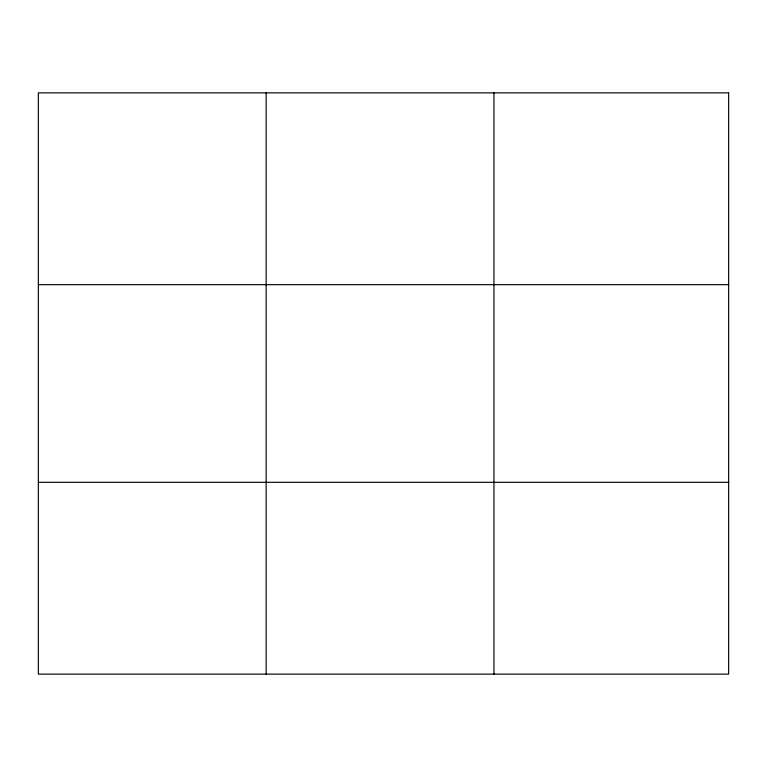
<?xml version="1.0" encoding="UTF-8"?>
<svg xmlns="http://www.w3.org/2000/svg" width="767" height="767" viewBox="0 0 767 767"><rect width="100%" height="100%" fill="white"/><g stroke="black" fill="none" stroke-linecap="round" stroke-linejoin="round"><path stroke-width="1.15" d="M266.149 674.135L266.149 92.865M493.948 674.135L493.948 92.865M38.35 284.682L728.65 284.682M38.35 482.318L728.65 482.318M728.65 92.865L728.65 674.135L38.35 674.135L38.35 92.865L728.65 92.865"/></g></svg>
